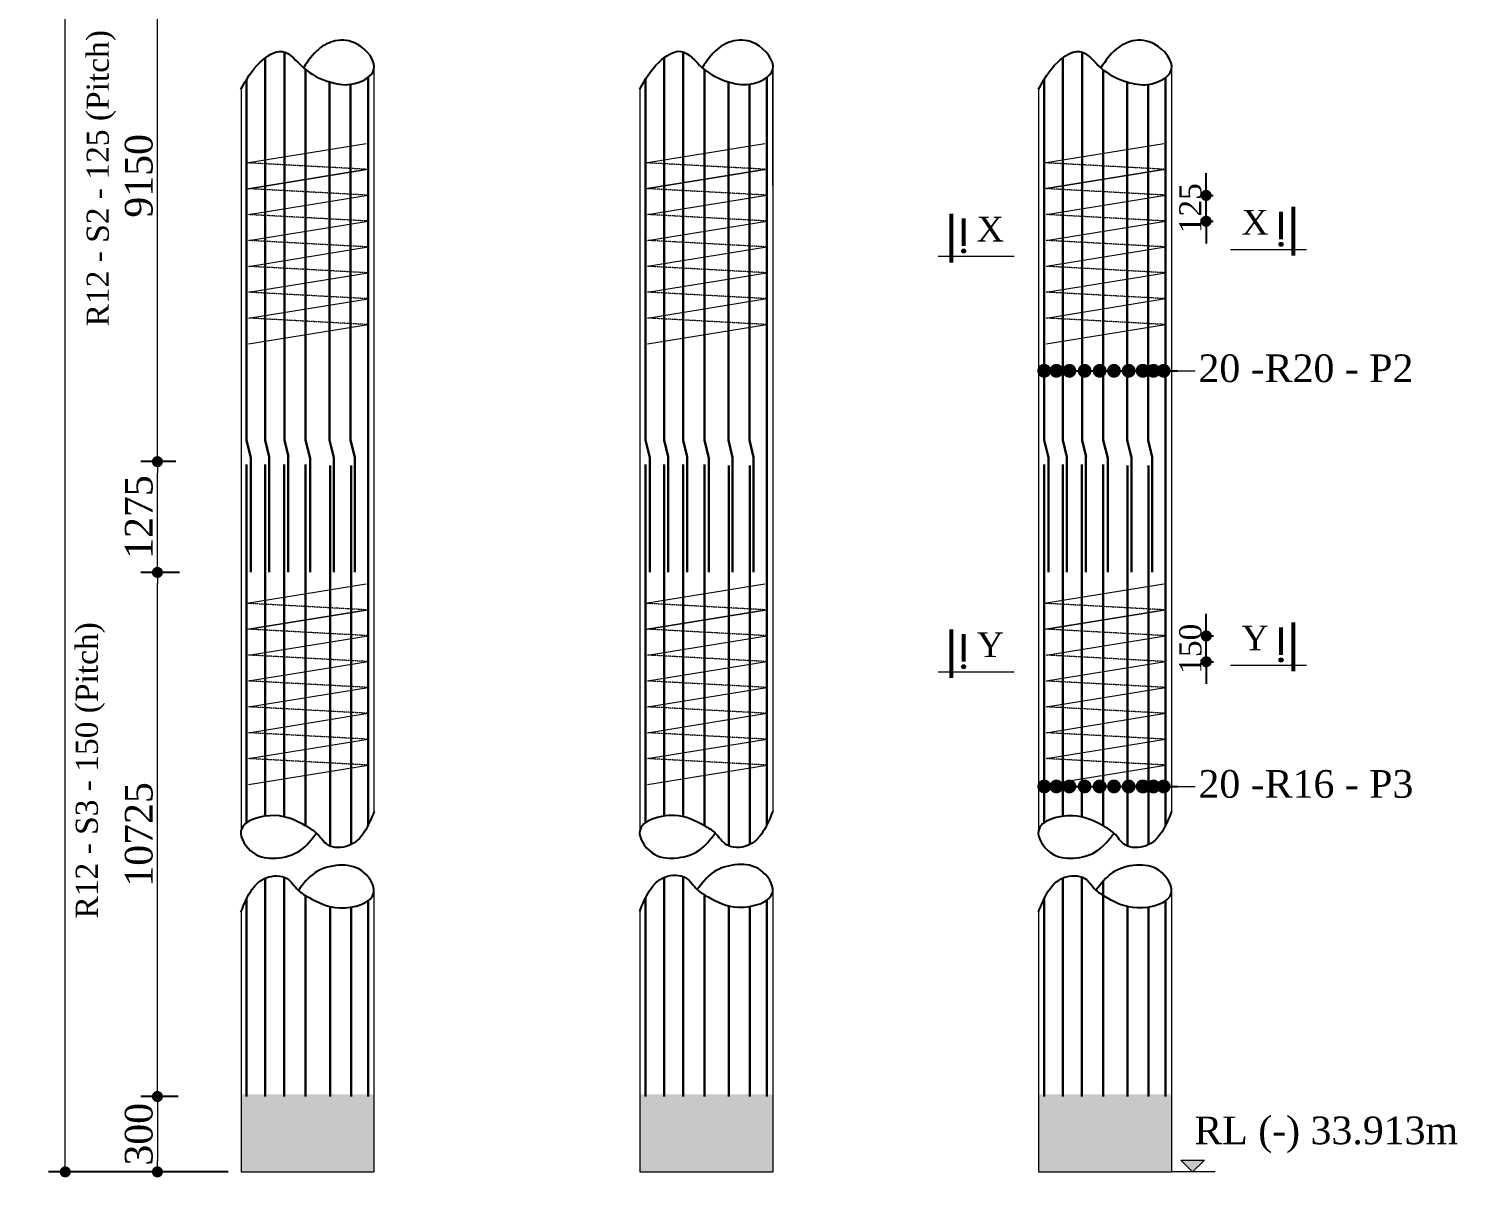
# Model space of a CAD drawing. Header units: millimetres. Extents: x -469201 to 35267, y 67768 to 197746.
# Drawn here: x -288820 to -275920, y 92409 to 102789 of the extents above; entities that cross this region are included whole.
import ezdxf

# ---------------------------------------------------------------- set-up
doc = ezdxf.new("R2010")
doc.units = ezdxf.units.MM
doc.header["$PDMODE"] = 2
doc.linetypes.add('DASHEDX2', pattern=[38.1, 25.4, -12.7])
doc.layers.get('Defpoints').update_dxf_attribs({"lineweight": 13})
for name, color, linetype, lineweight in [('Binder', 136, 'Continuous', 15), ('dim', 4, 'Continuous', 25), ('Dimision', 4, 'Continuous', 9), ('hatch', 65, 'Continuous', 9), ('Pile', 11, 'Continuous', 15), ('Pire Line', 11, 'Continuous', 25), ('Reinf.', 12, 'Continuous', 30), ('Text', 7, 'Continuous', 15)]:
    doc.layers.add(name, color=color, linetype=linetype, lineweight=lineweight)
doc.styles.get("Standard").update_dxf_attribs({"font": 'times.ttf'})
doc.dimstyles.new('ISO-25', dxfattribs={"dimtxt": 175, "dimasz": 100, "dimexe": 65, "dimexo": 115.625, "dimgap": 40, "dimtad": 1, "dimtoh": 1, "dimdec": 0, "dimtxsty": 'Standard', "dimblk": 'DOT', "dimcen": 300, "dimclrd": 256, "dimclre": 256, "dimclrt": 256, "dimadec": 0, "dimazin": 0, "dimtfac": 1, "dimtdec": 0, "dimtix": 1, "dimtmove": 0, "dimatfit": 3, "dimldrblk": 'DOT', "dimfxl": 75, "dimlwd": -1, "dimarcsym": 0})

# ---------------------------------------------------------------- blocks, each defined once
blk = doc.blocks.new('_Dot')
at = {"color": 0, "linetype": 'ByBlock', "lineweight": -2}
blk.add_line((-0.5, 0), (-1, 0), dxfattribs=at)
at = {"color": 0, "linetype": 'ByBlock', "const_width": 0.5}
blk.add_lwpolyline([(-0.25, 0, 1), (0.25, 0, 1)], format="xyb", close=True, dxfattribs=at)
blk = doc.blocks.new('*D18')
at = {"layer": 'Defpoints', "color": 0, "ltscale": 3, "transparency": 16777216}
for p in [(-287657, 98876), (-287374, 98876), (-287344, 97875)]:
    blk.add_point(p, dxfattribs=at)
at = {"layer": 'Dimision', "color": 1, "lineweight": -2, "ltscale": 3, "transparency": 16777216}
for p, q in [((-287490, 98876), (-287807, 98876)), ((-287459, 97875), (-287807, 97875))]:
    blk.add_line(p, q, dxfattribs=at)
at = {"layer": 'Dimision', "ltscale": 3, "transparency": 16777216}
blk.add_line((-287657, 97975), (-287657, 98776), dxfattribs=at)
at = {"layer": 'Dimision', "ltscale": 3, "transparency": 16777216, "xscale": 100, "yscale": 100, "zscale": 100}
for p, rotation in [((-287657, 98876), 90), ((-287657, 97875), 270)]:
    blk.add_blockref('_Dot', p, dxfattribs=dict(at, rotation=rotation))
at = {"layer": 'Dimision', "ltscale": 3, "transparency": 16777216, "insert": (-287824, 98375), "char_height": 250, "attachment_point": 5, "rotation": 90}
blk.add_mtext('1275', dxfattribs=at)
blk = doc.blocks.new('*D21')
at = {"layer": 'Defpoints', "color": 0, "ltscale": 3, "transparency": 16777216}
for p in [(-287657, 104040), (-287355, 104040), (-287374, 98876)]:
    blk.add_point(p, dxfattribs=at)
at = {"layer": 'Dimision', "color": 1, "lineweight": -2, "ltscale": 3, "transparency": 16777216}
for p, q in [((-287471, 104040), (-287807, 104040)), ((-287490, 98876), (-287807, 98876))]:
    blk.add_line(p, q, dxfattribs=at)
at = {"layer": 'Dimision', "ltscale": 3, "transparency": 16777216}
blk.add_line((-287657, 98976), (-287657, 103940), dxfattribs=at)
at = {"layer": 'Dimision', "ltscale": 3, "transparency": 16777216, "xscale": 100, "yscale": 100, "zscale": 100}
for p, rotation in [((-287657, 104040), 90), ((-287657, 98876), 270)]:
    blk.add_blockref('_Dot', p, dxfattribs=dict(at, rotation=rotation))
at = {"layer": 'Dimision', "ltscale": 3, "transparency": 16777216, "insert": (-287824, 101458), "char_height": 250, "attachment_point": 5, "rotation": 90}
blk.add_mtext('9150', dxfattribs=at)
blk = doc.blocks.new('*D24')
at = {"layer": 'Defpoints', "color": 0, "ltscale": 3, "transparency": 16777216}
for p in [(-287428, 93140), (-287657, 92459), (-287367, 92459)]:
    blk.add_point(p, dxfattribs=at)
at = {"layer": 'Dimision', "color": 1, "lineweight": -2, "ltscale": 3, "transparency": 16777216}
for p, q in [((-287543, 93140), (-287807, 93140)), ((-287483, 92459), (-287807, 92459))]:
    blk.add_line(p, q, dxfattribs=at)
at = {"layer": 'Dimision', "ltscale": 3, "transparency": 16777216}
blk.add_line((-287657, 93040), (-287657, 92559), dxfattribs=at)
at = {"layer": 'Dimision', "ltscale": 3, "transparency": 16777216, "xscale": 100, "yscale": 100, "zscale": 100}
for p, rotation in [((-287657, 93140), 90), ((-287657, 92459), 270)]:
    blk.add_blockref('_Dot', p, dxfattribs=dict(at, rotation=rotation))
at = {"layer": 'Dimision', "ltscale": 3, "transparency": 16777216, "insert": (-287824, 92799), "char_height": 250, "attachment_point": 5, "rotation": 90}
blk.add_mtext('300', dxfattribs=at)
blk = doc.blocks.new('*D25')
at = {"layer": 'Defpoints', "color": 0, "ltscale": 3, "transparency": 16777216}
for p in [(-288489, 115594), (-287657, 115594), (-286902, 92459)]:
    blk.add_point(p, dxfattribs=at)
at = {"layer": 'Dimision', "color": 1, "lineweight": -2, "ltscale": 3, "transparency": 16777216}
for p, q in [((-287773, 115594), (-288639, 115594)), ((-287018, 92459), (-288639, 92459))]:
    blk.add_line(p, q, dxfattribs=at)
at = {"layer": 'Dimision', "ltscale": 3, "transparency": 16777216}
blk.add_line((-288489, 92559), (-288489, 115494), dxfattribs=at)
at = {"layer": 'Dimision', "ltscale": 3, "transparency": 16777216, "xscale": 100, "yscale": 100, "zscale": 100}
for p, rotation in [((-288489, 115594), 90), ((-288489, 92459), 270)]:
    blk.add_blockref('_Dot', p, dxfattribs=dict(at, rotation=rotation))
at = {"layer": 'Dimision', "ltscale": 3, "transparency": 16777216, "insert": (-288656, 104026), "char_height": 250, "attachment_point": 5, "rotation": 90}
blk.add_mtext('42450', dxfattribs=at)
blk = doc.blocks.new('*D87')
at = {"layer": 'Defpoints', "color": 0, "ltscale": 3, "transparency": 16777216}
for p in [(-278597, 101281), (-278189, 101281), (-278612, 101048)]:
    blk.add_point(p, dxfattribs=at)
at = {"layer": 'Pire Line', "linetype": 'Continuous', "ltscale": 3, "transparency": 16777216}
for p, q in [((-278189, 101381), (-278189, 101481)), ((-278189, 101048), (-278189, 101281)), ((-278189, 100948), (-278189, 100848))]:
    blk.add_line(p, q, dxfattribs=at)
at = {"layer": 'Pire Line', "linetype": 'Continuous', "lineweight": -2, "ltscale": 3, "transparency": 16777216}
for p, q in [((-278224, 101281), (-278124, 101281)), ((-278224, 101048), (-278124, 101048))]:
    blk.add_line(p, q, dxfattribs=at)
at = {"layer": 'Pire Line', "ltscale": 3, "transparency": 16777216, "xscale": 100, "yscale": 100, "zscale": 100}
for p, rotation in [((-278189, 101281), 270), ((-278189, 101048), 90)]:
    blk.add_blockref('_Dot', p, dxfattribs=dict(at, rotation=rotation))
at = {"layer": 'Pire Line', "ltscale": 3, "transparency": 16777216, "insert": (-278330, 101165), "char_height": 200, "attachment_point": 5, "rotation": 90}
blk.add_mtext('125', dxfattribs=at)
blk = doc.blocks.new('*D91')
at = {"layer": 'Defpoints', "color": 0, "ltscale": 3, "transparency": 16777216}
for p in [(-287657, 97875), (-287344, 97875), (-287355, 93140)]:
    blk.add_point(p, dxfattribs=at)
at = {"layer": 'Dimision', "color": 1, "lineweight": -2, "ltscale": 3, "transparency": 16777216}
for p, q in [((-287459, 97875), (-287807, 97875)), ((-287471, 93140), (-287807, 93140))]:
    blk.add_line(p, q, dxfattribs=at)
at = {"layer": 'Dimision', "ltscale": 3, "transparency": 16777216}
blk.add_line((-287657, 93240), (-287657, 97775), dxfattribs=at)
at = {"layer": 'Dimision', "ltscale": 3, "transparency": 16777216, "xscale": 100, "yscale": 100, "zscale": 100}
for p, rotation in [((-287657, 97875), 90), ((-287657, 93140), 270)]:
    blk.add_blockref('_Dot', p, dxfattribs=dict(at, rotation=rotation))
at = {"layer": 'Dimision', "ltscale": 3, "transparency": 16777216, "insert": (-287824, 95508), "char_height": 250, "attachment_point": 5, "rotation": 90}
blk.add_mtext('10725', dxfattribs=at)
blk = doc.blocks.new('*D92')
at = {"layer": 'Defpoints', "color": 0, "ltscale": 3, "transparency": 16777216}
for p in [(-278597, 97301), (-278188, 97301), (-278612, 97068)]:
    blk.add_point(p, dxfattribs=at)
at = {"layer": 'Pire Line', "linetype": 'Continuous', "ltscale": 3, "transparency": 16777216}
for p, q in [((-278188, 97401), (-278188, 97501)), ((-278188, 97068), (-278188, 97301)), ((-278188, 96968), (-278188, 96868))]:
    blk.add_line(p, q, dxfattribs=at)
at = {"layer": 'Pire Line', "linetype": 'Continuous', "lineweight": -2, "ltscale": 3, "transparency": 16777216}
for p, q in [((-278223, 97301), (-278123, 97301)), ((-278223, 97068), (-278123, 97068))]:
    blk.add_line(p, q, dxfattribs=at)
at = {"layer": 'Pire Line', "ltscale": 3, "transparency": 16777216, "xscale": 100, "yscale": 100, "zscale": 100}
for p, rotation in [((-278188, 97301), 270), ((-278188, 97068), 90)]:
    blk.add_blockref('_Dot', p, dxfattribs=dict(at, rotation=rotation))
at = {"layer": 'Pire Line', "ltscale": 3, "transparency": 16777216, "insert": (-278330, 97185), "char_height": 200, "attachment_point": 5, "rotation": 90}
blk.add_mtext('150', dxfattribs=at)

msp = doc.modelspace()

# ---------------------------------------------------------------- hatches: boundary and pattern name
at = {"layer": 'Dimision', "ltscale": 5}
msp.add_hatch(color=256, dxfattribs=at).paths.add_polyline_path([(-278417.2, 92564.9), (-278205.1, 92564.9), (-278311.2, 92458.8)])
at = {"layer": 'hatch', "ltscale": 30}
h = msp.add_hatch(dxfattribs=at)
h.set_pattern_fill('AR-CONC', color=256, style=0)
h.set_pattern_definition([(50, (0, -33.71), (182.18467, -15.939086), [19.05, -209.55]), (355, (0, -33.71), (-35.24283, 191.05664), [15.24, -167.64]), (100.451, (15.18, -35.04), (146.9425, 175.11669), [16.19, -178.09]), (46.1842, (0, 17.09), (271.07904, -42.04233), [28.575, -314.325]), (96.6356, (22.6, 13.58), (237.40423, 247.42556), [24.285, -267.135]), (351.184, (0, 17.1), (237.4046, 247.42512), [22.86, -251.46]), (21, (25.4, 4.39), (151.61488, -102.26552), [19.05, -209.55]), (326, (25.4, 4.39), (61.80203, 184.18797), [15.24, -167.64]), (71.4514, (38.03, -4.14), (213.41649, 81.92286), [16.19, -178.09]), (37.5, (0, -33.714), (3.088603, 84.555039), [0, -165.608, 0, -170.18, 0, -168.275]), (7.5, (0, -33.71), (66.819663, 100.180575), [0, -97.028, 0, -161.798, 0, -64.135]), (327.5, (-56.64, -33.714), (135.590595, -5.728744), [0, -63.5, 0, -198.12, 0, -262.89]), (317.5, (-82.04, -33.71), (148.12918, 25.42649), [0, -82.55, 0, -131.572, 0, -186.69])])
h.paths.add_polyline_path([(-285703, 93159.6), (-286902.1, 93159.6), (-286902.1, 92459), (-285703, 92459)])
h.paths.add_polyline_path([(-282102.1, 93159.6), (-283302.1, 93159.6), (-283302.1, 92459), (-282102.1, 92459)])
h.paths.add_polyline_path([(-278502.1, 93159.6), (-279702.1, 93159.6), (-279702.1, 92459), (-278502.1, 92459)])
at = {"layer": 'Text'}
for points in [[(-280378.5, 100795.8, 1), (-280378.5, 100760, 1)], [(-277512.5, 100857.2, -1), (-277512.5, 100821.3, -1)], [(-280378.5, 97040.7, 1), (-280378.5, 97004.8, 1)], [(-277512.5, 97102.1, -1), (-277512.5, 97066.2, -1)]]:
    msp.add_hatch(color=256, dxfattribs=at).paths.add_polyline_path(points)

# ---------------------------------------------------------------- linework, layer by layer
at = {"layer": 'Binder', "ltscale": 5}
for p, q in [((-286851.4, 101575.5), (-285772.6, 101750.7)), ((-283250.5, 101576), (-282171.7, 101751.2)), ((-279650.5, 101576), (-278571.7, 101751.2)), ((-286851.4, 101341.7), (-285772.6, 101516.9)), ((-286834.3, 101341.7), (-285755.5, 101516.9)), ((-283250.5, 101342.2), (-282171.7, 101517.3)), ((-283233.4, 101342.2), (-282154.6, 101517.3)), ((-279650.5, 101342.2), (-278571.7, 101517.3)), ((-279633.4, 101342.2), (-278554.6, 101517.3)), ((-286834.3, 101107.9), (-285755.5, 101283.1)), ((-283233.4, 101108.4), (-282154.6, 101283.5)), ((-279633.4, 101108.4), (-278554.6, 101283.5)), ((-286834.3, 100874.1), (-285755.5, 101049.3)), ((-283233.4, 100874.6), (-282154.6, 101049.7)), ((-279633.4, 100874.6), (-278554.6, 101049.7)), ((-286834.3, 100640.3), (-285755.5, 100815.4)), ((-283233.4, 100640.8), (-282154.6, 100815.9)), ((-279633.4, 100640.8), (-278554.6, 100815.9)), ((-286834.3, 100406.5), (-285755.5, 100581.6)), ((-283233.4, 100407), (-282154.6, 100582.1)), ((-279633.4, 100407), (-278554.6, 100582.1)), ((-286834.3, 100172.7), (-285755.5, 100347.8)), ((-283233.4, 100173.2), (-282154.6, 100348.3)), ((-279633.4, 100173.2), (-278554.6, 100348.3)), ((-286834.3, 99938.9), (-285755.5, 100114)), ((-283233.4, 99939.3), (-282154.6, 100114.5)), ((-279633.4, 99939.3), (-278554.6, 100114.5)), ((-286850.5, 97595.9), (-285771.7, 97771.1)), ((-283250.5, 97595.9), (-282171.7, 97771.1)), ((-279650.5, 97595.9), (-278571.7, 97771.1)), ((-286850.5, 97362.1), (-285771.7, 97537.3)), ((-286833.4, 97362.1), (-285754.6, 97537.3)), ((-283250.5, 97362.1), (-282171.7, 97537.3)), ((-283233.4, 97362.1), (-282154.6, 97537.3)), ((-279650.5, 97362.1), (-278571.7, 97537.3)), ((-279633.4, 97362.1), (-278554.6, 97537.3)), ((-286833.4, 97128.3), (-285754.6, 97303.5)), ((-283233.4, 97128.3), (-282154.6, 97303.5)), ((-279633.4, 97128.3), (-278554.6, 97303.5)), ((-286833.4, 96894.5), (-285754.6, 97069.6)), ((-283233.4, 96894.5), (-282154.6, 97069.6)), ((-279633.4, 96894.5), (-278554.6, 97069.6)), ((-286833.4, 96660.7), (-285754.6, 96835.8)), ((-283233.4, 96660.7), (-282154.6, 96835.8)), ((-279633.4, 96660.7), (-278554.6, 96835.8)), ((-286833.4, 96426.9), (-285754.6, 96602)), ((-283233.4, 96426.9), (-282154.6, 96602)), ((-279633.4, 96426.9), (-278554.6, 96602)), ((-286833.4, 96193.1), (-285754.6, 96368.2)), ((-283233.4, 96193.1), (-282154.6, 96368.2)), ((-279633.4, 96193.1), (-278554.6, 96368.2)), ((-286833.4, 95959.3), (-285754.6, 96134.4)), ((-283233.4, 95959.3), (-282154.6, 96134.4)), ((-279633.4, 95959.3), (-278554.6, 96134.4))]:
    msp.add_line(p, q, dxfattribs=at)
at = {"layer": 'Binder', "linetype": 'DASHEDX2', "ltscale": 0.007}
for p, q in [((-285772.6, 101516.9), (-286851.4, 101575.5)), ((-282171.7, 101517.3), (-283250.5, 101576)), ((-278571.7, 101517.3), (-279650.5, 101576)), ((-285755.5, 101283.1), (-286834.3, 101341.7)), ((-282154.6, 101283.5), (-283233.4, 101342.2)), ((-278554.6, 101283.5), (-279633.4, 101342.2)), ((-285755.5, 101049.3), (-286834.3, 101107.9)), ((-282154.6, 101049.7), (-283233.4, 101108.4)), ((-278554.6, 101049.7), (-279633.4, 101108.4)), ((-285755.5, 100815.4), (-286834.3, 100874.1)), ((-282154.6, 100815.9), (-283233.4, 100874.6)), ((-278554.6, 100815.9), (-279633.4, 100874.6)), ((-285755.5, 100581.6), (-286834.3, 100640.3)), ((-282154.6, 100582.1), (-283233.4, 100640.8)), ((-278554.6, 100582.1), (-279633.4, 100640.8)), ((-285755.5, 100347.8), (-286834.3, 100406.5)), ((-282154.6, 100348.3), (-283233.4, 100407)), ((-278554.6, 100348.3), (-279633.4, 100407)), ((-285755.5, 100114), (-286834.3, 100172.7)), ((-282154.6, 100114.5), (-283233.4, 100173.2)), ((-278554.6, 100114.5), (-279633.4, 100173.2)), ((-285771.7, 97537.3), (-286850.5, 97595.9)), ((-282171.7, 97537.3), (-283250.5, 97595.9)), ((-278571.7, 97537.3), (-279650.5, 97595.9)), ((-285754.6, 97303.5), (-286833.4, 97362.1)), ((-282154.6, 97303.5), (-283233.4, 97362.1)), ((-278554.6, 97303.5), (-279633.4, 97362.1)), ((-285754.6, 97069.6), (-286833.4, 97128.3)), ((-282154.6, 97069.6), (-283233.4, 97128.3)), ((-278554.6, 97069.6), (-279633.4, 97128.3)), ((-285754.6, 96835.8), (-286833.4, 96894.5)), ((-282154.6, 96835.8), (-283233.4, 96894.5)), ((-278554.6, 96835.8), (-279633.4, 96894.5)), ((-285754.6, 96602), (-286833.4, 96660.7)), ((-282154.6, 96602), (-283233.4, 96660.7)), ((-278554.6, 96602), (-279633.4, 96660.7)), ((-285754.6, 96368.2), (-286833.4, 96426.9)), ((-282154.6, 96368.2), (-283233.4, 96426.9)), ((-278554.6, 96368.2), (-279633.4, 96426.9)), ((-285754.6, 96134.4), (-286833.4, 96193.1)), ((-282154.6, 96134.4), (-283233.4, 96193.1)), ((-278554.6, 96134.4), (-279633.4, 96193.1))]:
    msp.add_line(p, q, dxfattribs=at)
at = {"layer": 'dim', "ltscale": 30}
for points in [[(-286902.7, 102240.8), (-286728.3, 102485.6), (-286530.6, 102582.2), (-286338.4, 102434.1), (-286102.8, 102307), (-285912.2, 102284.8), (-285702.6, 102417.8), (-285854.9, 102648.6), (-286050.8, 102677.2), (-286200.5, 102603.3), (-286338.4, 102434.1)], [(-283302.2, 102241.3), (-283127.8, 102486.1), (-282930.1, 102582.7), (-282737.9, 102434.6), (-282502.3, 102307.4), (-282311.7, 102285.3), (-282102.1, 102418.3), (-282254.4, 102649.1), (-282450.3, 102677.7), (-282600, 102603.8), (-282737.9, 102434.6)], [(-279702.9, 102240.2), (-279528.5, 102485), (-279330.8, 102581.6), (-279138.6, 102433.5), (-278903.1, 102306.4), (-278712.4, 102284.2), (-278502.8, 102417.2), (-278655.2, 102648), (-278851, 102676.6), (-279000.7, 102602.7), (-279138.6, 102433.5)], [(-282102.1, 95716.9), (-282329.7, 95407.1), (-282519.6, 95414.5), (-282620.8, 95520.5), (-282718.1, 95586.4), (-282992.4, 95678.2), (-283302.1, 95540.8), (-283190, 95342.1), (-282987.1, 95294.4), (-282768, 95363.1), (-282620.8, 95520.5)], [(-285700.4, 95716.5), (-285930.2, 95406.6), (-286120.1, 95414.1), (-286221.3, 95520), (-286318.6, 95585.9), (-286592.9, 95677.7), (-286902.6, 95540.4), (-286790.5, 95341.6), (-286587.6, 95293.9), (-286368.5, 95362.6), (-286221.3, 95520)], [(-278500.5, 95715.9), (-278730.4, 95406), (-278920.3, 95413.4), (-279021.5, 95519.4), (-279118.9, 95585.3), (-279393.1, 95677.1), (-279702.8, 95539.8), (-279590.7, 95341), (-279387.8, 95293.3), (-279168.8, 95362), (-279021.5, 95519.4)], [(-286902.8, 94806.3), (-286675.2, 95116.1), (-286485.4, 95108.7), (-286384.2, 95002.7), (-286286.8, 94936.8), (-286012.6, 94845.1), (-285702.8, 94982.4), (-285815, 95181.1), (-286017.8, 95228.9), (-286236.9, 95160.2), (-286384.2, 95002.7)], [(-283302.1, 94812.7), (-283074.5, 95122.5), (-282884.7, 95115.1), (-282783.5, 95009.1), (-282686.1, 94943.2), (-282411.9, 94851.5), (-282102.1, 94988.8), (-282214.3, 95187.5), (-282417.1, 95235.3), (-282636.2, 95166.6), (-282783.5, 95009.1)], [(-279702.1, 94807.6), (-279474.5, 95117.4), (-279284.7, 95110), (-279183.5, 95004), (-279086.1, 94938.1), (-278811.9, 94846.3), (-278502.1, 94983.6), (-278614.3, 95182.4), (-278817.1, 95230.1), (-279036.2, 95161.4), (-279183.5, 95004)]]:
    msp.add_spline(points, degree=3, dxfattribs=at)
at = {"layer": 'Dimision', "ltscale": 5}
for p, q in [((-278288.2, 99696.4), (-278288.2, 99696.4)), ((-278288.2, 99696.4), (-278288.2, 99696.4)), ((-278288.2, 95941.3), (-278288.2, 95941.3)), ((-278288.2, 95941.3), (-278288.2, 95941.3)), ((-278108, 92458.8), (-278504.8, 92458.8))]:
    msp.add_line(p, q, dxfattribs=at)
msp.add_lwpolyline([(-278417.2, 92564.9), (-278205.1, 92564.9), (-278311.2, 92458.8)], close=True, dxfattribs=at)
at = {"layer": 'Pile', "ltscale": 3}
for p, q in [((-285702.6, 102470.1), (-285702.9, 95710.4)), ((-282102.9, 102473.8), (-282102.9, 101373.3)), ((-282102.1, 102470.6), (-282102.1, 95716.9)), ((-278502.8, 102469.5), (-278502.9, 101373.3)), ((-278502.1, 102466), (-278502.1, 95711.8)), ((-286902.1, 102241.9), (-286902.1, 95501.5)), ((-286902.1, 102241.9), (-286902.1, 101340.2)), ((-283302.1, 102241.5), (-283302.1, 95505.1)), ((-283302.1, 102241.5), (-283302.1, 101339.8)), ((-279702.1, 102241.7), (-279702.1, 95499.6)), ((-279702.1, 102241.7), (-279702.1, 101339.8)), ((-285702.9, 95018.7), (-285703.1, 92459)), ((-282102.1, 95024.6), (-282102.1, 92459)), ((-278502.1, 95019.4), (-278502.1, 92459)), ((-286902.1, 94808.1), (-286902.1, 92459)), ((-283302.1, 94812.7), (-283302.1, 92459)), ((-279702.1, 94807.6), (-279702.1, 92459)), ((-286902.1, 92459), (-285702.1, 92459)), ((-283302.1, 92459), (-282102.1, 92459)), ((-279702.1, 92459), (-278502.1, 92459))]:
    msp.add_line(p, q, dxfattribs=at)
at = {"layer": 'Reinf.', "ltscale": 5}
for p, q in [((-286510.2, 99070.4), (-286510.2, 102577.4)), ((-282909.3, 99070.8), (-282909.3, 102577.8)), ((-279309.3, 99070.8), (-279309.3, 102577.8)), ((-286683.1, 99070.4), (-286683.1, 102524.4)), ((-283082.3, 99070.8), (-283082.3, 102524.9)), ((-279482.3, 99070.8), (-279482.3, 102524.9)), ((-286319.3, 99070.4), (-286319.3, 102417.5)), ((-286103.2, 99070.4), (-286103.2, 102307)), ((-282718.5, 99070.8), (-282718.5, 102417.9)), ((-282502.3, 99070.8), (-282502.3, 102307.4)), ((-279118.5, 99070.8), (-279118.5, 102417.9)), ((-278902.3, 99070.8), (-278902.3, 102307.4)), ((-283250.5, 99070.8), (-283211.7, 98912.2)), ((-283082.3, 99070.8), (-283046, 98918.8)), ((-282909.3, 99070.8), (-282873, 98918.8)), ((-282718.5, 99070.8), (-282677.6, 98907.1)), ((-282502.3, 99070.8), (-282464.2, 98914.1)), ((-282311.7, 99070.8), (-282274.8, 98917.3)), ((-279650.5, 99070.8), (-279611.7, 98912.2)), ((-279482.3, 99070.8), (-279446, 98918.8)), ((-279309.3, 99070.8), (-279273, 98918.8)), ((-279118.5, 99070.8), (-279077.6, 98907.1)), ((-278902.3, 99070.8), (-278864.2, 98914.1)), ((-278711.7, 99070.8), (-278674.8, 98917.3)), ((-286851.4, 99070.4), (-286812.6, 98911.8)), ((-286683.1, 99070.4), (-286646.8, 98918.4)), ((-286510.2, 99070.4), (-286473.9, 98918.4)), ((-286319.3, 99070.4), (-286278.5, 98906.6)), ((-286103.2, 99070.4), (-286065.1, 98913.6)), ((-285912.5, 99070.4), (-285875.6, 98916.8)), ((-286812.6, 97878), (-286812.6, 98911.8)), ((-286682.8, 95673.2), (-286682.8, 98849.8)), ((-286646.8, 97878), (-286646.8, 98918.4)), ((-286511.8, 95667.2), (-286511.8, 98849.8)), ((-286475.8, 97878), (-286475.8, 98923.5)), ((-286319.3, 95586.3), (-286319.3, 98850.3)), ((-286278.5, 97878), (-286278.5, 98906.6)), ((-286065.1, 97878), (-286065.1, 98913.6)), ((-285875.6, 97878), (-285875.6, 98916.8)), ((-283211.7, 97878.5), (-283211.7, 98912.2)), ((-283081.9, 95673.7), (-283081.9, 98850.3)), ((-283046, 97878.5), (-283046, 98918.8)), ((-282910.9, 95667.6), (-282910.9, 98850.3)), ((-282874.9, 97878.5), (-282874.9, 98924)), ((-282718.5, 95586.6), (-282718.5, 98850.3)), ((-282677.6, 97878.5), (-282677.6, 98907.1)), ((-282464.2, 97878.5), (-282464.2, 98914.1)), ((-282274.8, 97878.5), (-282274.8, 98917.3)), ((-279611.7, 97878.5), (-279611.7, 98912.2)), ((-279481.9, 95672.7), (-279481.9, 98850.3)), ((-279446, 97878.5), (-279446, 98918.8)), ((-279310.9, 95666.3), (-279310.9, 98850.3)), ((-279274.9, 97878.5), (-279274.9, 98924)), ((-279118.5, 95585.1), (-279118.5, 98850.3)), ((-279077.6, 97878.5), (-279077.6, 98907.1)), ((-278864.2, 97878.5), (-278864.2, 98914.1)), ((-278674.8, 97878.5), (-278674.8, 98917.3)), ((-286682.8, 93139.8), (-286682.8, 95113.1)), ((-286511.8, 93139.8), (-286511.8, 95121.7)), ((-283081.9, 93139.8), (-283081.9, 95119.6)), ((-282910.9, 93139.8), (-282910.9, 95128)), ((-279481.9, 93139.8), (-279481.9, 95114.4)), ((-279310.9, 93139.8), (-279310.9, 95122.9)), ((-279118.5, 93139.8), (-279118.5, 95086)), ((-286319.3, 93139.8), (-286319.3, 94955.2)), ((-282718.5, 93139.8), (-282718.5, 94961.5))]:
    msp.add_line(p, q, dxfattribs=at)
for points in [[(-286851.4, 99070.4), (-286851.4, 102330.2)], [(-285755.5, 95590.2), (-285755.5, 102346.8)], [(-283250.5, 99070.8), (-283250.5, 102330.6)], [(-282154.6, 95594.4), (-282154.6, 102347.3)], [(-279650.5, 99070.8), (-279650.5, 102330.6)], [(-278554.6, 95591.6), (-278554.6, 102347.3)], [(-285912.5, 99070.4), (-285912.5, 102284.8)], [(-282311.7, 99070.8), (-282311.7, 102285.3)], [(-278711.7, 99070.8), (-278711.7, 102285.3)], [(-286851.4, 95614), (-286851.4, 98849.8)], [(-286098.5, 95403), (-286098.5, 98842.3)], [(-285909, 95415.9), (-285909, 98842.3)], [(-283250.5, 95614.8), (-283250.5, 98850.3)], [(-282497.6, 95403.3), (-282497.6, 98842.3)], [(-282308.2, 95416.6), (-282308.2, 98842.3)], [(-279650.5, 95614.2), (-279650.5, 98850.3)], [(-278897.6, 95401.9), (-278897.6, 98842.3)], [(-278708.2, 95415.8), (-278708.2, 98842.3)], [(-286851.4, 93139.8), (-286851.4, 94926.7)], [(-286098.5, 93139.8), (-286098.5, 94856.7)], [(-285909, 93139.8), (-285909, 94851.6)], [(-285755.5, 93139.8), (-285755.5, 94907.7)], [(-283250.5, 93139.8), (-283250.5, 94933.4)], [(-282497.6, 93139.8), (-282497.6, 94863)], [(-282308.2, 93139.8), (-282308.2, 94858)], [(-282154.6, 93139.8), (-282154.6, 94914.2)], [(-279650.5, 93139.8), (-279650.5, 94928.3)], [(-278897.6, 93139.8), (-278897.6, 94857.9)], [(-278708.2, 93139.8), (-278708.2, 94852.9)], [(-278554.6, 93139.8), (-278554.6, 94909.1)]]:
    msp.add_lwpolyline(points, dxfattribs=at)
at = {"layer": 'Text'}
for p, q in [((-277967.7, 100791.1), (-277283.6, 100791.1)), ((-279923.2, 100729.8), (-280607.4, 100729.8)), ((-277967.7, 97036), (-277283.6, 97036)), ((-279923.2, 96974.6), (-280607.4, 96974.6))]:
    msp.add_line(p, q, dxfattribs=at)
at = {"layer": 'Text', "const_width": 35.9}
for points in [[(-280488.7, 100674.9), (-280488.7, 101117.3)], [(-277512.5, 100884.7), (-277512.5, 101134.3)], [(-277402.2, 100736.2), (-277402.2, 101178.6)], [(-280378.5, 100823.4), (-280378.5, 101072.9)], [(-277512.5, 97129.6), (-277512.5, 97379.2)], [(-277402.2, 96981.1), (-277402.2, 97423.5)], [(-280488.7, 96919.8), (-280488.7, 97362.1)], [(-280378.5, 97068.3), (-280378.5, 97317.8)]]:
    msp.add_lwpolyline(points, dxfattribs=at)
at = {"layer": 'Text'}
for centre in [(-280378.5, 100777.9), (-277512.5, 100839.3), (-280378.5, 97022.8), (-277512.5, 97084.1)]:
    msp.add_circle(centre, 17.9, dxfattribs=at)

# ---------------------------------------------------------------- texts
at = {"layer": 'Dimision', "ltscale": 3, "char_height": 200, "attachment_point": 5, "rotation": 90}
for s, insert in [('R12 - S2 - 125 (Pitch)', (-288163.2, 101436.3)), ('R12 - S3 - 150 (Pitch)', (-288262.1, 96086.8))]:
    msp.add_mtext(s, dxfattribs=dict(at, insert=insert))
at = {"layer": 'Text'}
for s, height, p in [('X', 224.2, (-277869.4, 100926)), ('X', 224.2, (-280259.5, 100864.6)), ('20 -R20 - P2', 250, (-278258.2, 99594.5)), ('Y', 224.2, (-277869.4, 97170.8)), ('Y', 224.2, (-280259.5, 97109.5)), ('20 -R16 - P3', 250, (-278258.2, 95839.3)), ('RL (-) 33.913m', 250, (-278295, 92709.3))]:
    msp.add_text(s, height=height, dxfattribs=at).set_placement(p)

# ---------------------------------------------------------------- dimensions: what is measured, and where the dimension line sits
at = {"layer": 'Dimision', "ltscale": 3}
for base, p1, p2, text, picture, middle in [((-288488.9, 115593.7), (-286902.1, 92459), (-287657, 115593.7), '42450', '*D25', (-288656, 104026.4)), ((-287657, 104039.8), (-287374.4, 98875.5), (-287355.5, 104039.8), '9150', '*D21', (-287824.5, 101457.6)), ((-287657, 98875.5), (-287343.7, 97875.4), (-287374.4, 98875.5), '1275', '*D18', (-287824.5, 98375.4)), ((-287657, 92459), (-287427.8, 93139.8), (-287367.3, 92459), '300', '*D24', (-287824.1, 92799.4))]:
    dim = msp.add_linear_dim(base=base, p1=p1, p2=p2, angle=90, text=text, dimstyle='ISO-25', override={"dimtxt": 250, "dimexe": 150, "dimclre": 1}, dxfattribs=at)
    dim.commit()
    dim.dimension.update_dxf_attribs({"geometry": picture, "text_midpoint": middle})
dim = msp.add_linear_dim(base=(-287657, 97875.4), p1=(-287355.5, 93139.8), p2=(-287343.7, 97875.4), angle=90, text='10725', dimstyle='ISO-25', override={"dimtxt": 250, "dimexe": 150, "dimclre": 1}, dxfattribs=at)
dim.commit()
dim.dimension.update_dxf_attribs({"geometry": '*D91', "text_midpoint": (-287657, 95507.6), "dimtype": 160})
at = {"layer": 'Pire Line', "ltscale": 3}
for base, p1, p2, text, picture, middle in [((-278188.5, 101281.3), (-278611.7, 101048.4), (-278597.1, 101281.3), '125', '*D87', (-278330.3, 101164.8)), ((-278188.4, 97301.2), (-278611.6, 97068.3), (-278597, 97301.2), '150', '*D92', (-278330.2, 97184.8))]:
    dim = msp.add_linear_dim(base=base, p1=p1, p2=p2, angle=90, text=text, dimstyle='ISO-25', override={"dimtxt": 200, "dimfxl": 35, "dimfxlon": 1, "dimarcsym": 2}, dxfattribs=at)
    dim.commit()
    dim.dimension.update_dxf_attribs({"geometry": picture, "text_midpoint": middle})

# ---------------------------------------------------------------- leaders
at = {"layer": 'Dimision', "ltscale": 5}
for points in [[(-279650.5, 99696.4), (-278788.5, 99696.4)], [(-279540.9, 99696.4), (-278678.9, 99696.4)], [(-279423.2, 99696.4), (-278561.2, 99696.4)], [(-279286, 99696.4), (-278423.9, 99696.4)], [(-279150.2, 99696.4), (-278288.2, 99696.4)], [(-279020.9, 99696.4), (-278288.2, 99696.4)], [(-278888.4, 99696.4), (-278288.2, 99696.4)], [(-278762.5, 99696.4), (-278288.2, 99696.4)], [(-278756.4, 99696.4), (-278288.2, 99696.4)], [(-278756.4, 99696.4), (-278288.2, 99696.4)], [(-278664.4, 99696.4), (-278288.2, 99696.4)], [(-278664.4, 99696.4), (-278288.2, 99696.4)], [(-278572.4, 99696.4), (-278288.2, 99696.4)], [(-279650.5, 95941.3), (-278788.5, 95941.3)], [(-279540.9, 95941.3), (-278678.9, 95941.3)], [(-279423.2, 95941.3), (-278561.2, 95941.3)], [(-279286, 95941.3), (-278423.9, 95941.3)], [(-279150.2, 95941.3), (-278288.2, 95941.3)], [(-279020.9, 95941.3), (-278288.2, 95941.3)], [(-278888.4, 95941.3), (-278288.2, 95941.3)], [(-278762.5, 95941.3), (-278288.2, 95941.3)], [(-278756.4, 95941.3), (-278288.2, 95941.3)], [(-278756.4, 95941.3), (-278288.2, 95941.3)], [(-278664.4, 95941.3), (-278288.2, 95941.3)], [(-278664.4, 95941.3), (-278288.2, 95941.3)], [(-278572.4, 95941.3), (-278288.2, 95941.3)]]:
    msp.add_leader(points, dimstyle='ISO-25', override={"dimasz": 125, "dimtad": 0}, dxfattribs=at)

doc.saveas('drawing.dxf')
